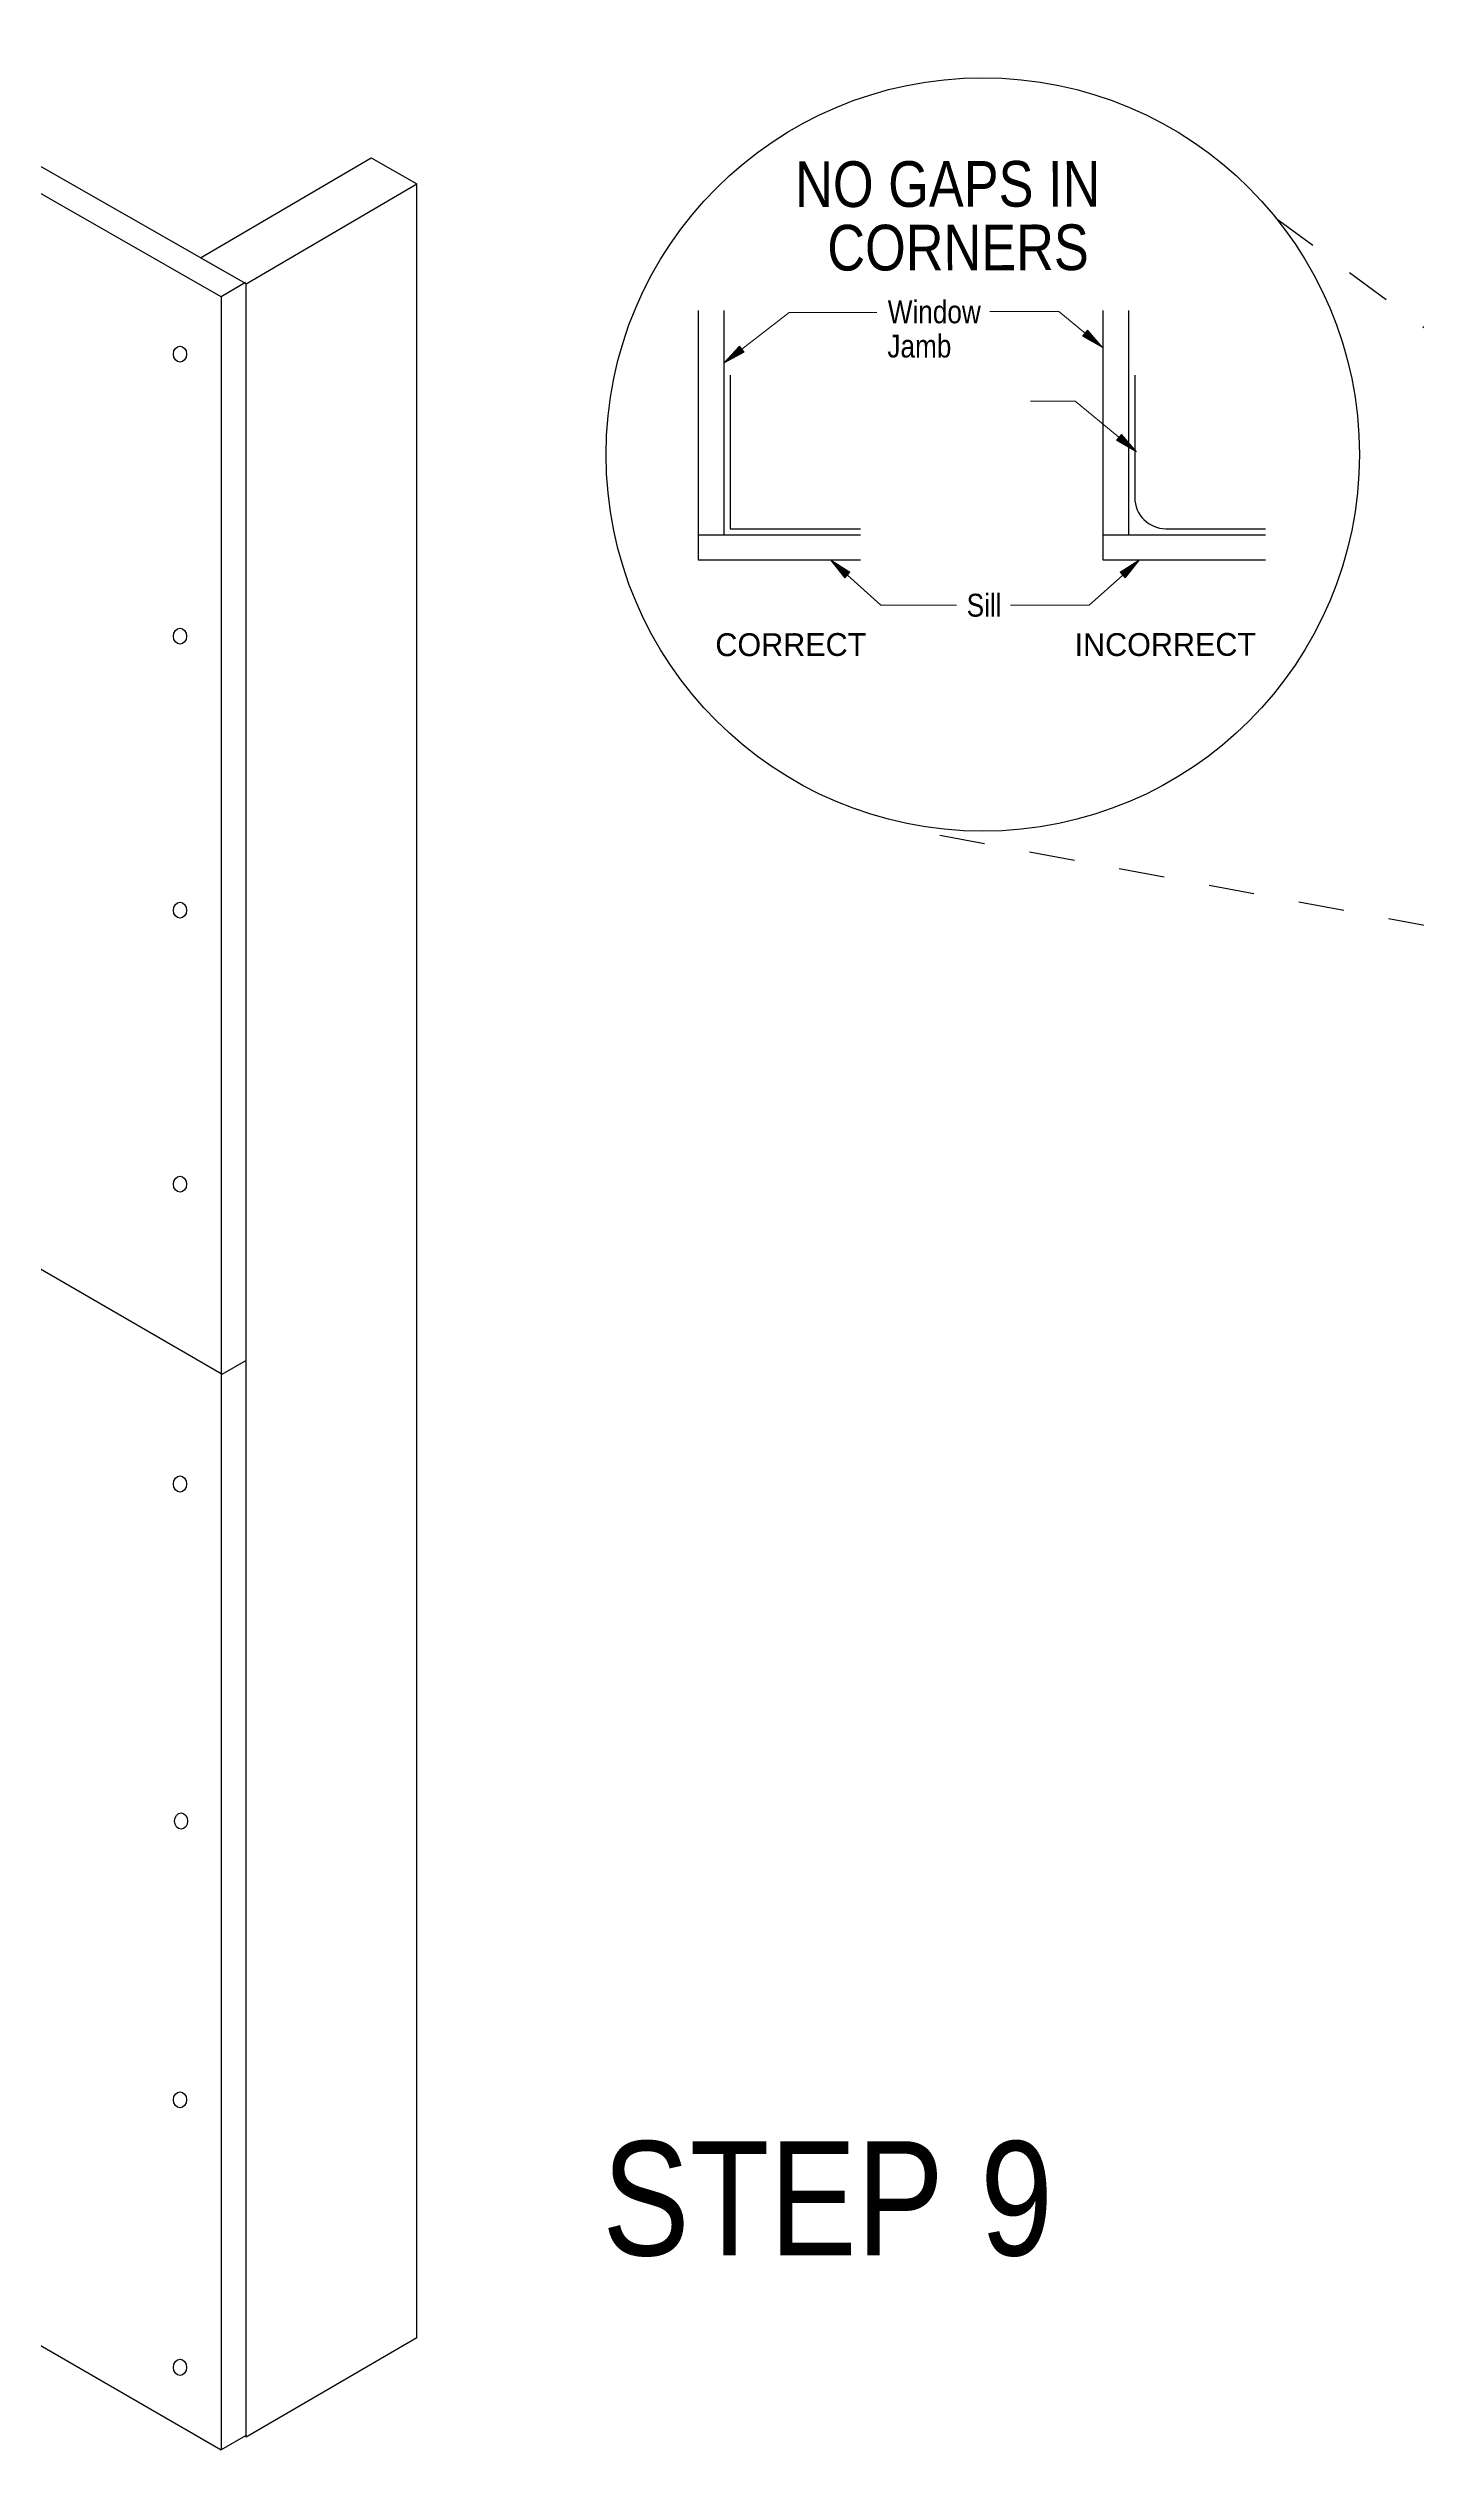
# Model space of a CAD drawing. Extents: x -1392 to 5791, y -3809 to 1722.
# Drawn here: x -686.4 to -416.7, y 963.2 to 1440.7 of the extents above; entities that cross this region are included whole.
import ezdxf

# ---------------------------------------------------------------- set-up
doc = ezdxf.new("R2010")
doc.units = 0
doc.header["$MEASUREMENT"] = 0
doc.linetypes.add('AI-Linetype-43', pattern=[18, 9, -9])
doc.linetypes.add('AI-Linetype-47', pattern=[18, 9, -9])
for name, color, linetype, lineweight in [('.ATI-TEXT', 7, 'Continuous', 0), ('G-ANNO-TTLB', 7, 'Continuous', 0), ('TYVEK', 7, 'Continuous', 0), ('WALL SCRATCH', 7, 'Continuous', 0)]:
    doc.layers.add(name, color=color, linetype=linetype, lineweight=lineweight)

# ---------------------------------------------------------------- blocks, each defined once
blk = doc.blocks.new('Block_437')
at = {"layer": 'TYVEK', "char_height": 0.2, "attachment_point": 7}
for s, insert in [('\\C18;\\c0;\\FArial Narrow|b0|i0|c1;\\H4.499998;\\W1.000000;Window', (-520.96, 1386.52)), ('\\C18;\\c0;\\FArial Narrow|b0|i0|c1;\\H4.499998;\\W1.000000;Jamb', (-521.03, 1379.77))]:
    blk.add_mtext(s, dxfattribs=dict(at, insert=insert))
blk = doc.blocks.new('Block_436')
at = {"layer": 'TYVEK', "true_color": 0x000000, "transparency": 33554483}
h = blk.add_hatch(color=18, dxfattribs=at)
h.dxf.hatch_style = 2
h.paths.add_polyline_path([(-549.27, 1380.91), (-553.28, 1378.74), (-550.19, 1382.09)])
at = {"layer": 'TYVEK', "color": 18, "lineweight": 0, "true_color": 0x000000}
for p, q in [((-549.73, 1381.5), (-540.42, 1388.73)), ((-540.42, 1388.73), (-523.14, 1388.73))]:
    blk.add_line(p, q, dxfattribs=at)
at = {"layer": 'TYVEK'}
blk.add_lwpolyline([(-549.27, 1380.91), (-553.28, 1378.74), (-550.19, 1382.09), (-550.19, 1382.09)], close=True, dxfattribs=at)
blk.add_blockref('Block_437', (0, 0), dxfattribs=at)
blk = doc.blocks.new('Block_438')
at = {"layer": 'TYVEK', "true_color": 0x000000, "transparency": 33554483}
h = blk.add_hatch(color=18, dxfattribs=at)
h.dxf.hatch_style = 2
h.paths.add_polyline_path([(-529.42, 1336.4), (-532.25, 1339.97), (-528.41, 1337.51)])
at = {"layer": 'TYVEK', "color": 18, "lineweight": 0, "true_color": 0x000000}
for p, q in [((-528.92, 1336.95), (-522.33, 1330.99)), ((-522.33, 1330.99), (-507.43, 1330.99))]:
    blk.add_line(p, q, dxfattribs=at)
at = {"layer": 'TYVEK'}
blk.add_lwpolyline([(-529.42, 1336.4), (-532.25, 1339.97), (-528.41, 1337.51), (-528.41, 1337.51)], close=True, dxfattribs=at)
at = {"layer": 'TYVEK', "insert": (-505.41, 1328.7), "char_height": 0.2, "attachment_point": 7}
blk.add_mtext('\\C18;\\c0;\\FArial Narrow|b0|i0|c1;\\H4.499998;\\W1.000000;Sill', dxfattribs=at)

msp = doc.modelspace()

# ---------------------------------------------------------------- hatches: boundary and pattern name
at = {"layer": 'G-ANNO-TTLB', "true_color": 0xff00ff, "transparency": 33554687}
h = msp.add_hatch(color=6, dxfattribs=at)
edge = h.paths.add_edge_path()
edge.add_spline(control_points=[(1773.02, -796.5), (1773.02, -796.5), (-1156.5, -796.5), (-1156.5, -796.5), (-1156.5, -796.5), (-1156.5, 1660.5), (-1156.5, 1660.5), (-1156.5, 1660.5), (1773.02, 1660.5), (1773.02, 1660.5), (1773.02, 1660.5), (1773.02, -796.5), (1773.02, -796.5)], knot_values=[0, 0, 0, 0, 1, 1, 1, 2, 2, 2, 3, 3, 3, 4, 4, 4, 4], degree=3, periodic=0)
edge = h.paths.add_edge_path()
edge.add_spline(control_points=[(-1147.5, 1651.5), (-1147.5, 1651.5), (-1147.5, -787.5), (-1147.5, -787.5), (-1147.5, -787.5), (1764.02, -787.5), (1764.02, -787.5), (1764.02, -787.5), (1764.02, 1651.5), (1764.02, 1651.5), (1764.02, 1651.5), (-1147.5, 1651.5), (-1147.5, 1651.5)], knot_values=[0, 0, 0, 0, 1, 1, 1, 2, 2, 2, 3, 3, 3, 4, 4, 4, 4], degree=3, periodic=0)
edge.add_line((-1147.5, 1651.5), (-1147.5, 1651.5))
at = {"layer": 'TYVEK', "true_color": 0x000000, "transparency": 33554483}
h = msp.add_hatch(color=18, dxfattribs=at)
h.dxf.hatch_style = 2
h.paths.add_polyline_path([(-481.61, 1385.23), (-478.61, 1381.79), (-482.56, 1384.07)])
h = msp.add_hatch(color=18, dxfattribs=at)
h.dxf.hatch_style = 2
h.paths.add_polyline_path([(-474.92, 1364.68), (-471.92, 1361.24), (-475.87, 1363.52)])
h = msp.add_hatch(color=18, dxfattribs=at)
h.dxf.hatch_style = 2
h.paths.add_polyline_path([(-475.16, 1337.51), (-471.32, 1339.97), (-474.15, 1336.4)])

# ---------------------------------------------------------------- linework, layer by layer
at = {"layer": 'G-ANNO-TTLB'}
for points in [[(1773.02, -796.5), (1773.02, -796.5), (-1156.5, -796.5), (-1156.5, -796.5), (-1156.5, -796.5), (-1156.5, 1660.5), (-1156.5, 1660.5), (-1156.5, 1660.5), (1773.02, 1660.5), (1773.02, 1660.5), (1773.02, 1660.5), (1773.02, -796.5), (1773.02, -796.5)], [(-1147.5, 1651.5), (-1147.5, 1651.5), (-1147.5, -787.5), (-1147.5, -787.5), (-1147.5, -787.5), (1764.02, -787.5), (1764.02, -787.5), (1764.02, -787.5), (1764.02, 1651.5), (1764.02, 1651.5), (1764.02, 1651.5), (-1147.5, 1651.5), (-1147.5, 1651.5)]]:
    msp.add_open_spline(points, degree=3, knots=[0, 0, 0, 0, 1, 1, 1, 2, 2, 2, 3, 3, 3, 4, 4, 4, 4], dxfattribs=at)
at = {"layer": 'TYVEK', "color": 18, "linetype": 'AI-Linetype-47', "lineweight": 25, "true_color": 0x000000}
msp.add_line((-444.45, 1407.32), (-265.45, 1274.98), dxfattribs=at)
at = {"layer": 'TYVEK', "color": 18, "lineweight": 25, "true_color": 0x000000}
for p, q in [((-558.33, 1389.11), (-558.33, 1339.97)), ((-553.28, 1389.11), (-553.28, 1344.86)), ((-478.56, 1389.11), (-478.56, 1339.97)), ((-473.51, 1389.11), (-473.51, 1344.86)), ((-558.33, 1344.86), (-526.31, 1344.86)), ((-478.56, 1344.86), (-446.54, 1344.86)), ((-558.33, 1339.97), (-526.31, 1339.97)), ((-478.56, 1339.97), (-446.54, 1339.97))]:
    msp.add_line(p, q, dxfattribs=at)
at = {"layer": 'TYVEK', "color": 18, "lineweight": 0, "true_color": 0x000000}
for p, q in [((-487.27, 1388.92), (-500.84, 1388.92)), ((-478.61, 1381.79), (-487.27, 1388.92)), ((-484.06, 1371.23), (-492.8, 1371.23)), ((-475.4, 1364.1), (-484.06, 1371.23)), ((-474.65, 1336.95), (-481.25, 1330.99)), ((-481.25, 1330.99), (-496.8, 1330.99))]:
    msp.add_line(p, q, dxfattribs=at)
at = {"layer": 'TYVEK', "color": 18, "linetype": 'AI-Linetype-43', "lineweight": 25, "true_color": 0x000000}
msp.add_line((-271.83, 1241.21), (-513.22, 1286.11), dxfattribs=at)
at = {"layer": 'TYVEK'}
for points in [[(-481.61, 1385.23), (-478.61, 1381.79), (-482.56, 1384.07), (-482.56, 1384.07)], [(-474.92, 1364.68), (-471.92, 1361.24), (-475.87, 1363.52), (-475.87, 1363.52)], [(-475.16, 1337.51), (-471.32, 1339.97), (-474.15, 1336.4), (-474.15, 1336.4)]]:
    msp.add_lwpolyline(points, close=True, dxfattribs=at)
at = {"layer": 'TYVEK', "color": 4, "lineweight": 25, "true_color": 0x00ffff}
msp.add_lwpolyline([(-552.05, 1376.38), (-552.05, 1346.09), (-526.31, 1346.09)], dxfattribs=at)
at = {"layer": 'TYVEK', "color": 18, "lineweight": 25, "true_color": 0x000000}
msp.add_circle((-502.24, 1360.72), 74.24, dxfattribs=at)
at = {"layer": 'TYVEK', "color": 4, "lineweight": 25, "true_color": 0x00ffff}
msp.add_open_spline([(-472.28, 1376.38), (-472.28, 1376.38), (-472.28, 1352.21), (-472.28, 1352.21), (-472.28, 1348.83), (-469.54, 1346.09), (-466.16, 1346.09), (-466.16, 1346.09), (-446.54, 1346.09), (-446.54, 1346.09)], degree=3, knots=[0, 0, 0, 0, 1, 1, 1, 2, 2, 2, 3, 3, 3, 3], dxfattribs=at)
at = {"layer": 'WALL SCRATCH', "color": 2, "lineweight": 25, "true_color": 0xffff00}
for p, q in [((-647.4, 1394.33), (-916.19, 1547.82)), ((-652.35, 1391.8), (-921.14, 1545.29)), ((-647.54, 1394.59), (-652.35, 1391.8)), ((-652.35, 1391.8), (-652.35, 967.44)), ((-647.4, 969.97), (-647.4, 1394.33)), ((-694.19, 1203.85), (-652.35, 1179.62)), ((-647.4, 1182.15), (-652.21, 1179.37)), ((-921.14, 1123.05), (-652.35, 967.44)), ((-921.14, 1123.05), (-652.35, 967.44)), ((-647.54, 970.22), (-652.35, 967.44))]:
    msp.add_line(p, q, dxfattribs=at)
at = {"layer": 'WALL SCRATCH', "color": 33, "lineweight": 25, "true_color": 0xcc9966}
for p, q in [((-647.4, 1394.33), (-613.76, 1414.03)), ((-613.78, 989.54), (-613.78, 1413.9)), ((-613.78, 989.54), (-647.4, 969.97))]:
    msp.add_line(p, q, dxfattribs=at)
msp.add_lwpolyline([(-647.4, 1394.33), (-656.4, 1399.49), (-622.75, 1419.2), (-613.75, 1414.04)], dxfattribs=at)
at = {"layer": 'WALL SCRATCH', "color": 252, "lineweight": 25, "true_color": 0x848484}
msp.add_lwpolyline([(-659.63, 1072.24)], dxfattribs=at)
for centre in [(-660.46, 1380.5), (-660.46, 1324.9), (-660.46, 1270.9), (-660.46, 1216.9), (-660.46, 1157.82), (-660.25, 1091.39), (-660.46, 1036.45), (-660.46, 983.72)]:
    msp.add_ellipse(centre, major_axis=(0, 1.59), ratio=0.812499, dxfattribs=at)

# ---------------------------------------------------------------- block references
at = {"layer": 'TYVEK'}
for name in ['Block_436', 'Block_438']:
    msp.add_blockref(name, (0, 0), dxfattribs=at)

# ---------------------------------------------------------------- texts
at = {"layer": '.ATI-TEXT', "insert": (-577.21, 1005.46), "char_height": 0.2, "attachment_point": 7}
msp.add_mtext('\\C18;\\c0;\\FArial Narrow|b0|i0|c1;\\H22.499999;\\W1.000000;STEP 9', dxfattribs=at)
at = {"layer": 'TYVEK', "char_height": 0.2, "attachment_point": 7, "rotation": 0.1123}
for s, insert in [('\\C18;\\c0;\\FArial Narrow|b0|i0|c1;\\H8.999924;\\W0.999992;NO GAPS IN', (-539.21, 1409.35)), ('\\C18;\\c0;\\FArial Narrow|b0|i0|c1;\\H8.999924;\\W0.999992;CORNERS', (-532.87, 1396.84)), ('\\C18;\\c0;\\FMyriad Pro|b0|i0|c1;\\H4.499962;\\W0.999992;CORRECT', (-554.94, 1320.91)), ('\\C18;\\c0;\\FMyriad Pro|b0|i0|c1;\\H4.499962;\\W0.999992;INCORRECT', (-484.14, 1320.92))]:
    msp.add_mtext(s, dxfattribs=dict(at, insert=insert))

doc.saveas('drawing.dxf')
